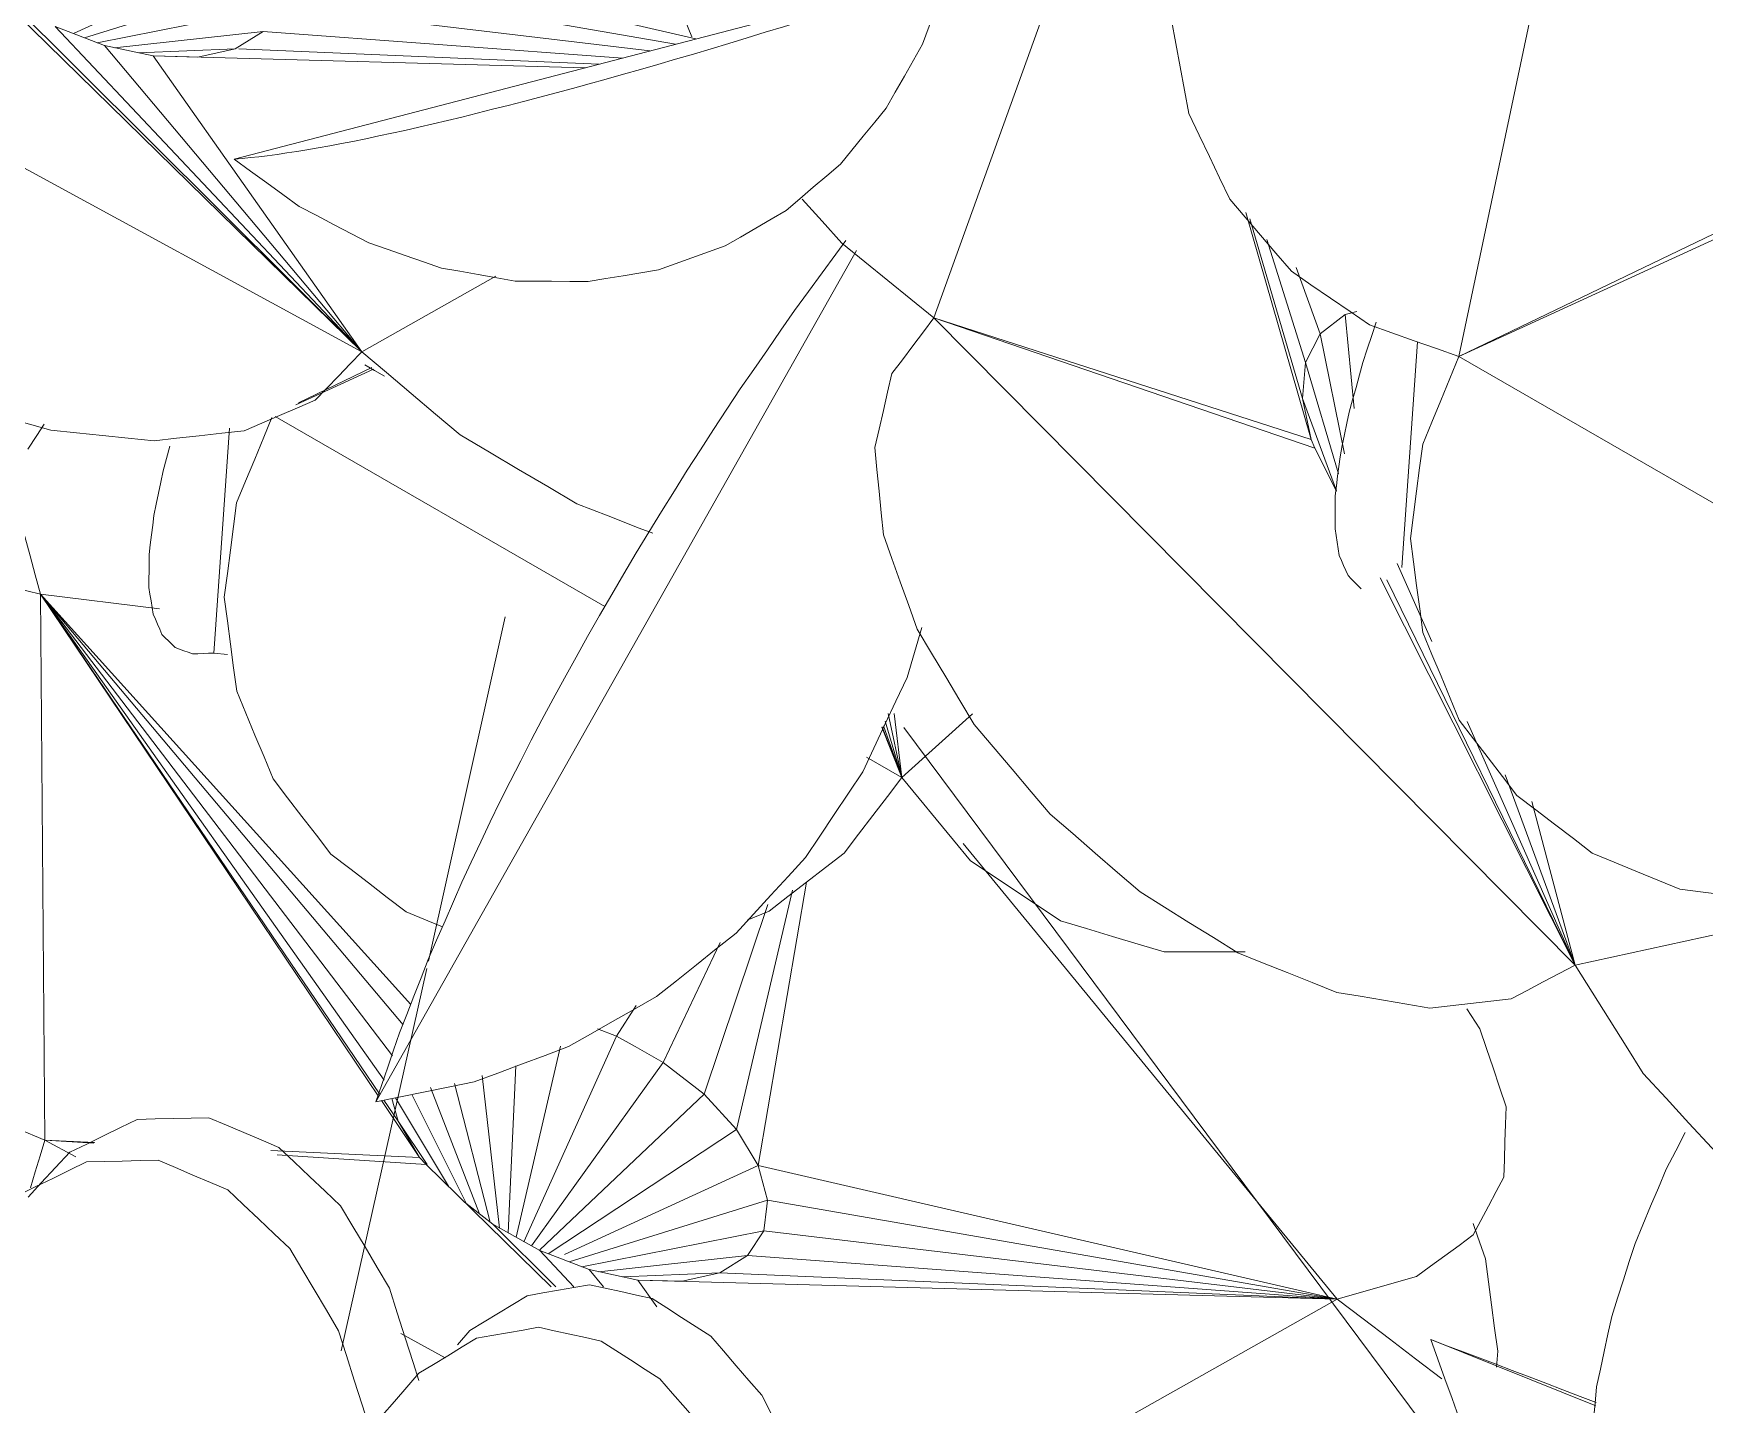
# Model space of a CAD drawing. Header units: metres. Extents: x -18.34 to -13.25, y -25.49 to -16.26.
# Drawn here: x -17.2317 to -17.1461, y -16.761 to -16.6908 of the extents above; entities that cross this region are included whole.
import ezdxf

# ---------------------------------------------------------------- set-up
doc = ezdxf.new("R2010")
doc.units = ezdxf.units.M
doc.layers.add('Importações nas famílias', color=7, linetype='Continuous', lineweight=5)
doc.layers.add('Vegetação', color=7, linetype='Continuous', lineweight=5)

# ---------------------------------------------------------------- blocks, each defined once
blk = doc.blocks.new('Planta_pergolado_12200 - plantas pergolado_skp_Component_12-V560-Pavimento 02 - Executivo')
at = {"layer": 'Importações nas famílias', "color": 9}
for p, q in [((0.277372, 0.170895), (0.278175, 0.182426)), ((0.278063, 0.170823), (0.277372, 0.170895))]:
    blk.add_line(p, q, dxfattribs=at)
at = {"layer": 'Importações nas famílias', "color": 9, "flags": 128}
for points in [[(0.274769, 0.180232), (0.274944, 0.180867), (0.275118, 0.181502)], [(0.274296, 0.17795), (0.274414, 0.17852), (0.274532, 0.179091), (0.274651, 0.179662), (0.274769, 0.180232)], [(0.274051, 0.175951), (0.274112, 0.17645), (0.274173, 0.17695), (0.274234, 0.17745), (0.274296, 0.17795)], [(0.274039, 0.174257), (0.274042, 0.17468), (0.274045, 0.175104), (0.274048, 0.175527), (0.274051, 0.175951)], [(0.274258, 0.172887), (0.274204, 0.173229), (0.274149, 0.173572), (0.274094, 0.173914), (0.274039, 0.174257)], [(0.274708, 0.171856), (0.274596, 0.172114), (0.274483, 0.172371), (0.274371, 0.172629), (0.274258, 0.172887)], [(0.275382, 0.171176), (0.275214, 0.171346), (0.275045, 0.171516), (0.274877, 0.171686), (0.274708, 0.171856)], [(0.276274, 0.170854), (0.276051, 0.170935), (0.275828, 0.171015), (0.275605, 0.171096), (0.275382, 0.171176)], [(0.277372, 0.170895), (0.277098, 0.170884), (0.276823, 0.170874), (0.276548, 0.170864), (0.276274, 0.170854)]]:
    blk.add_lwpolyline(points, dxfattribs=at)
blk = doc.blocks.new('Planta_pergolado_12200 - plantas pergolado_skp_Component_17-V561-Pavimento 02 - Executivo')
at = {"layer": 'Importações nas famílias', "color": 9}
for p, q in [((0.281567, 0.183627), (0.285549, 0.185451)), ((0.285475, 0.185535), (0.281711, 0.183724)), ((0.297417, 0.173279), (0.280515, 0.183016)), ((0.311606, 0.167096), (0.312636, 0.164513)), ((0.311623, 0.167109), (0.312636, 0.164513)), ((0.311694, 0.167166), (0.312636, 0.164513)), ((0.311785, 0.167412), (0.312636, 0.164513)), ((0.31194, 0.167807), (0.312636, 0.164513)), ((0.312249, 0.167807), (0.312636, 0.164513)), ((0.312636, 0.164513), (0.316252, 0.167784)), ((0.312636, 0.164513), (0.310827, 0.165555)), ((0.304709, 0.157209), (0.305831, 0.157677))]:
    blk.add_line(p, q, dxfattribs=at)
at = {"layer": 'Importações nas famílias', "color": 9, "flags": 128}
for points in [[(0.280342, 0.182972), (0.279926, 0.181963), (0.279462, 0.180838), (0.278998, 0.179713), (0.278535, 0.178588)], [(0.278535, 0.178588), (0.278377, 0.177382), (0.27822, 0.176176), (0.278062, 0.174969), (0.277905, 0.173763)], [(0.277905, 0.173763), (0.278065, 0.172557), (0.278224, 0.171351), (0.278384, 0.170146), (0.278543, 0.16894)], [(0.278543, 0.16894), (0.279009, 0.167817), (0.279475, 0.166694), (0.279941, 0.165571), (0.280406, 0.164448)], [(0.309682, 0.160646), (0.310421, 0.161613), (0.311159, 0.16258), (0.311897, 0.163546), (0.312636, 0.164513)], [(0.312636, 0.164513), (0.313518, 0.163445), (0.314401, 0.162377), (0.315284, 0.16131), (0.316166, 0.160242)], [(0.280406, 0.164448), (0.281147, 0.163485), (0.281887, 0.162521), (0.282627, 0.161557), (0.283367, 0.160594)], [(0.283367, 0.160594), (0.284331, 0.159855), (0.285295, 0.159117), (0.286259, 0.158378), (0.287223, 0.157639)], [(0.305831, 0.157677), (0.306794, 0.158419), (0.307757, 0.159162), (0.308719, 0.159904), (0.309682, 0.160646)], [(0.316166, 0.160242), (0.31732, 0.159476), (0.318473, 0.15871), (0.319627, 0.157944), (0.32078, 0.157178)], [(0.287223, 0.157639), (0.288346, 0.157176), (0.28909, 0.156869)], [(0.32078, 0.157178), (0.322106, 0.156779), (0.323431, 0.15638), (0.324757, 0.155981), (0.326083, 0.155582)], [(0.326083, 0.155582), (0.327467, 0.155584), (0.328852, 0.155586), (0.330237, 0.155588)]]:
    blk.add_lwpolyline(points, dxfattribs=at)
blk = doc.blocks.new('Planta_pergolado_12200 - plantas pergolado_skp_Component_16-V562-Pavimento 02 - Executivo')
for name in ['Planta_pergolado_12200 - plantas pergolado_skp_Component_17-V561-Pavimento 02 - Executivo', 'Planta_pergolado_12200 - plantas pergolado_skp_Component_12-V560-Pavimento 02 - Executivo']:
    blk.add_blockref(name, (0, 0))
blk = doc.blocks.new('Planta_pergolado_12200 - plantas pergolado_skp_Component_12-V582-Pavimento 02 - Executivo')
at = {"layer": 'Importações nas famílias', "color": 9}
blk.add_line((0.278404, 0.196204), (0.315048, 0.205747), dxfattribs=at)
at = {"layer": 'Importações nas famílias', "color": 9, "flags": 128}
for points in [[(0.311277, 0.204494), (0.312219, 0.204808), (0.313162, 0.205121), (0.314105, 0.205434), (0.315048, 0.205747)], [(0.315048, 0.205747), (0.314712, 0.204837), (0.314375, 0.203927), (0.314038, 0.203017), (0.313702, 0.202107)], [(0.307505, 0.203286), (0.308448, 0.203588), (0.309391, 0.20389), (0.310334, 0.204192), (0.311277, 0.204494)], [(0.303774, 0.202137), (0.304707, 0.202424), (0.305639, 0.202712), (0.306572, 0.202999), (0.307505, 0.203286)], [(0.300127, 0.201058), (0.301038, 0.201328), (0.30195, 0.201597), (0.302862, 0.201867), (0.303774, 0.202137)], [(0.313702, 0.202107), (0.313235, 0.201284), (0.312767, 0.200462), (0.3123, 0.199639), (0.311833, 0.198817)], [(0.296603, 0.200063), (0.297484, 0.200312), (0.298365, 0.20056), (0.299246, 0.200809), (0.300127, 0.201058)], [(0.293241, 0.199161), (0.294082, 0.199387), (0.294922, 0.199612), (0.295762, 0.199837), (0.296603, 0.200063)], [(0.29008, 0.198364), (0.29087, 0.198563), (0.291661, 0.198763), (0.292451, 0.198962), (0.293241, 0.199161)], [(0.311833, 0.198817), (0.311246, 0.198101), (0.310659, 0.197385), (0.310072, 0.196669), (0.309485, 0.195953)], [(0.287154, 0.19768), (0.287885, 0.197851), (0.288617, 0.198022), (0.289348, 0.198193), (0.29008, 0.198364)], [(0.282134, 0.196679), (0.282724, 0.196789), (0.283315, 0.196898), (0.283905, 0.197007), (0.284495, 0.197116)], [(0.284495, 0.197116), (0.28516, 0.197257), (0.285825, 0.197398), (0.286489, 0.197539), (0.287154, 0.19768)], [(0.278404, 0.196204), (0.278827, 0.196247), (0.27925, 0.196289), (0.279673, 0.196332), (0.280096, 0.196374)], [(0.28175, 0.193786), (0.280913, 0.194391), (0.280077, 0.194995), (0.279241, 0.1956), (0.278404, 0.196204)], [(0.280096, 0.196374), (0.280606, 0.196451), (0.281115, 0.196527), (0.281625, 0.196603), (0.282134, 0.196679)], [(0.309485, 0.195953), (0.308792, 0.195361), (0.3081, 0.194769), (0.307407, 0.194177), (0.306714, 0.193584)], [(0.285322, 0.191913), (0.284429, 0.192381), (0.283536, 0.192849), (0.282643, 0.193318), (0.28175, 0.193786)], [(0.306714, 0.193584), (0.305932, 0.19313), (0.305149, 0.192675), (0.304367, 0.19222), (0.303584, 0.191765)], [(0.289038, 0.190628), (0.288109, 0.19095), (0.28718, 0.191271), (0.286251, 0.191592), (0.285322, 0.191913)], [(0.303584, 0.191765), (0.302731, 0.191458), (0.301877, 0.191152), (0.301023, 0.190845), (0.30017, 0.190539)], [(0.29281, 0.189963), (0.291867, 0.19013), (0.290924, 0.190296), (0.289981, 0.190462), (0.289038, 0.190628)], [(0.30017, 0.190539), (0.299265, 0.190387), (0.29836, 0.190236), (0.297455, 0.190085), (0.29655, 0.189933)], [(0.29655, 0.189933), (0.295615, 0.189941), (0.29468, 0.189948), (0.293745, 0.189956), (0.29281, 0.189963)]]:
    blk.add_lwpolyline(points, dxfattribs=at)
blk = doc.blocks.new('Planta_pergolado_12200 - plantas pergolado_skp_Component_12-V583-Pavimento 02 - Executivo')
at = {"layer": 'Importações nas famílias', "color": 9}
blk.add_line((0.338273, 0.175274), (0.339077, 0.186845), dxfattribs=at)
at = {"layer": 'Importações nas famílias', "color": 9, "flags": 128}
for points in [[(0.336272, 0.185783), (0.336501, 0.186475), (0.336729, 0.187167), (0.336958, 0.18786)], [(0.335574, 0.183243), (0.335749, 0.183878), (0.335923, 0.184513), (0.336098, 0.185148), (0.336272, 0.185783)], [(0.335101, 0.180961), (0.335219, 0.181531), (0.335337, 0.182102), (0.335456, 0.182672), (0.335574, 0.183243)], [(0.334856, 0.178961), (0.334917, 0.179461), (0.334978, 0.179961), (0.335039, 0.180461), (0.335101, 0.180961)], [(0.334844, 0.177267), (0.334847, 0.177691), (0.33485, 0.178114), (0.334853, 0.178538), (0.334856, 0.178961)], [(0.335063, 0.175898), (0.335008, 0.17624), (0.334954, 0.176583), (0.334899, 0.176925), (0.334844, 0.177267)], [(0.335513, 0.174867), (0.335401, 0.175125), (0.335288, 0.175382), (0.335176, 0.17564), (0.335063, 0.175898)], [(0.336187, 0.174187), (0.336019, 0.174357), (0.33585, 0.174527), (0.335681, 0.174697), (0.335513, 0.174867)]]:
    blk.add_lwpolyline(points, dxfattribs=at)
blk = doc.blocks.new('Planta_pergolado_12200 - plantas pergolado_skp_Component_17-V584-Pavimento 02 - Executivo')
at = {"layer": 'Importações nas famílias', "color": 9}
for p, q in [((0.341195, 0.186098), (0.348899, 0.222578)), ((0.361992, 0.196109), (0.341195, 0.186098)), ((0.341195, 0.186098), (0.362203, 0.195721)), ((0.373441, 0.167524), (0.341195, 0.186098))]:
    blk.add_line(p, q, dxfattribs=at)
at = {"layer": 'Importações nas famílias', "color": 9, "flags": 128}
for points in [[(0.326466, 0.203325), (0.326688, 0.20213), (0.32691, 0.200934), (0.327133, 0.199738), (0.327355, 0.198543)], [(0.327355, 0.198543), (0.327879, 0.197446), (0.328403, 0.196349), (0.328927, 0.195252), (0.32945, 0.194155)], [(0.32945, 0.194155), (0.33024, 0.193232), (0.331029, 0.192308), (0.331819, 0.191385), (0.332608, 0.190461)], [(0.332608, 0.190461), (0.33361, 0.189774), (0.334611, 0.189087), (0.335613, 0.1884), (0.336614, 0.187713)], [(0.336614, 0.187713), (0.337759, 0.18731), (0.338904, 0.186906), (0.340049, 0.186502), (0.341195, 0.186098)], [(0.341195, 0.186098), (0.340731, 0.184974), (0.340267, 0.183849), (0.339803, 0.182724), (0.33934, 0.181599)], [(0.33934, 0.181599), (0.339182, 0.180393), (0.339025, 0.179186), (0.338867, 0.17798), (0.33871, 0.176774)], [(0.33871, 0.176774), (0.33887, 0.175568), (0.339029, 0.174362), (0.339189, 0.173156), (0.339348, 0.171951)], [(0.339348, 0.171951), (0.339814, 0.170828), (0.34028, 0.169705), (0.340746, 0.168582), (0.341211, 0.167459)], [(0.341211, 0.167459), (0.341952, 0.166495), (0.342692, 0.165532), (0.343432, 0.164568), (0.344172, 0.163605)], [(0.344172, 0.163605), (0.345136, 0.162866), (0.3461, 0.162127), (0.347064, 0.161389), (0.348028, 0.16065)], [(0.348028, 0.16065), (0.349151, 0.160187), (0.350273, 0.159724), (0.351395, 0.15926), (0.352518, 0.158797)], [(0.352518, 0.158797), (0.353722, 0.158641), (0.354926, 0.158484), (0.35613, 0.158328), (0.357334, 0.158172)]]:
    blk.add_lwpolyline(points, dxfattribs=at)
blk = doc.blocks.new('Planta_pergolado_12200 - plantas pergolado_skp_Component_16-V585-Pavimento 02 - Executivo')
for name in ['Planta_pergolado_12200 - plantas pergolado_skp_Component_17-V584-Pavimento 02 - Executivo', 'Planta_pergolado_12200 - plantas pergolado_skp_Component_12-V582-Pavimento 02 - Executivo', 'Planta_pergolado_12200 - plantas pergolado_skp_Component_12-V583-Pavimento 02 - Executivo']:
    blk.add_blockref(name, (0, 0))
blk = doc.blocks.new('Planta_pergolado_12200 - plantas pergolado_skp_-3067458-Pavimento 02 - Executivo')
for name in ['Planta_pergolado_12200 - plantas pergolado_skp_Component_16-V585-Pavimento 02 - Executivo', 'Planta_pergolado_12200 - plantas pergolado_skp_Component_16-V562-Pavimento 02 - Executivo']:
    blk.add_blockref(name, (0, 0))
blk = doc.blocks.new('Planta_pergolado_12200 - plantas pergolado_skp_Component_17-V844-Pavimento 02 - Executivo')
at = {"layer": 'Importações nas famílias', "color": 9, "flags": 128}
for points in [[(0.270837, 0.144818), (0.269974, 0.144396), (0.269111, 0.143975), (0.268247, 0.143553), (0.267384, 0.143131)], [(0.274509, 0.144905), (0.273591, 0.144884), (0.272673, 0.144862), (0.271755, 0.14484), (0.270837, 0.144818)], [(0.278085, 0.143386), (0.277191, 0.143766), (0.276297, 0.144146), (0.275403, 0.144526), (0.274509, 0.144905)], [(0.28126, 0.140389), (0.280466, 0.141138), (0.279673, 0.141887), (0.278879, 0.142636), (0.278085, 0.143386)], [(0.283762, 0.136171), (0.283137, 0.137225), (0.282511, 0.13828), (0.281886, 0.139334), (0.28126, 0.140389)], [(0.294017, 0.136345), (0.29322, 0.136204), (0.292424, 0.136064), (0.291627, 0.135924), (0.290831, 0.135784)], [(0.297225, 0.135635), (0.296423, 0.135813), (0.295621, 0.13599), (0.294819, 0.136167), (0.294017, 0.136345)], [(0.285378, 0.131092), (0.284974, 0.132362), (0.28457, 0.133631), (0.284166, 0.134901), (0.283762, 0.136171)], [(0.290831, 0.135784), (0.290094, 0.135336), (0.289358, 0.134888), (0.288621, 0.134441), (0.287884, 0.133993)], [(0.300236, 0.133705), (0.299483, 0.134188), (0.29873, 0.13467), (0.297978, 0.135153), (0.297225, 0.135635)], [(0.287884, 0.133993), (0.287258, 0.133267), (0.286631, 0.132542), (0.286005, 0.131817), (0.285378, 0.131092)], [(0.302846, 0.130685), (0.302194, 0.13144), (0.301541, 0.132195), (0.300889, 0.13295), (0.300236, 0.133705)]]:
    blk.add_lwpolyline(points, dxfattribs=at)
blk = doc.blocks.new('Planta_pergolado_12200 - plantas pergolado_skp_Component_16-V845-Pavimento 02 - Executivo')
blk.add_blockref('Planta_pergolado_12200 - plantas pergolado_skp_Component_17-V844-Pavimento 02 - Executivo', (0, 0))
blk = doc.blocks.new('Planta_pergolado_12200 - plantas pergolado_skp_Component_17-V897-Pavimento 02 - Executivo')
at = {"layer": 'Importações nas famílias', "color": 9}
blk.add_line((0.290491, 0.136173), (0.289865, 0.135448), dxfattribs=at)
at = {"layer": 'Importações nas famílias', "color": 9, "flags": 128}
for points in [[(0.273444, 0.146998), (0.272581, 0.146577), (0.271718, 0.146155), (0.270854, 0.145733), (0.269991, 0.145311)], [(0.277116, 0.147086), (0.276198, 0.147064), (0.27528, 0.147042), (0.274362, 0.14702), (0.273444, 0.146998)], [(0.280692, 0.145566), (0.279798, 0.145946), (0.278904, 0.146326), (0.27801, 0.146706), (0.277116, 0.147086)], [(0.269991, 0.145311), (0.269256, 0.144526), (0.268521, 0.14374), (0.267847, 0.14302)], [(0.283867, 0.142569), (0.283073, 0.143318), (0.28228, 0.144067), (0.281486, 0.144817), (0.280692, 0.145566)], [(0.286369, 0.138351), (0.285744, 0.139405), (0.285118, 0.14046), (0.284493, 0.141514), (0.283867, 0.142569)], [(0.287876, 0.133614), (0.287581, 0.134542), (0.287177, 0.135811), (0.286773, 0.137081), (0.286369, 0.138351)], [(0.293438, 0.137964), (0.292701, 0.137516), (0.291965, 0.137069), (0.291228, 0.136621), (0.290491, 0.136173)], [(0.296624, 0.138525), (0.295827, 0.138385), (0.295031, 0.138245), (0.294234, 0.138104), (0.293438, 0.137964)], [(0.299832, 0.137816), (0.29903, 0.137993), (0.298228, 0.13817), (0.297426, 0.138347), (0.296624, 0.138525)], [(0.302843, 0.135885), (0.30209, 0.136368), (0.301337, 0.13685), (0.300585, 0.137333), (0.299832, 0.137816)], [(0.305453, 0.132866), (0.304801, 0.133621), (0.304148, 0.134376), (0.303496, 0.13513), (0.302843, 0.135885)], [(0.307484, 0.128962), (0.306976, 0.129938), (0.306468, 0.130914), (0.305961, 0.13189), (0.305453, 0.132866)]]:
    blk.add_lwpolyline(points, dxfattribs=at)
blk = doc.blocks.new('Planta_pergolado_12200 - plantas pergolado_skp_Component_16-V898-Pavimento 02 - Executivo')
blk.add_blockref('Planta_pergolado_12200 - plantas pergolado_skp_Component_17-V897-Pavimento 02 - Executivo', (0, 0))
blk = doc.blocks.new('Planta_pergolado_12200 - plantas pergolado_skp_Component_12-V916-Pavimento 02 - Executivo')
at = {"layer": 'Importações nas famílias', "color": 9}
blk.add_line((0.285675, 0.147904), (0.310308, 0.191523), dxfattribs=at)
at = {"layer": 'Importações nas famílias', "color": 9, "flags": 128}
for points in [[(0.30714, 0.188457), (0.307847, 0.18942), (0.308554, 0.190382), (0.30926, 0.191345), (0.309768, 0.192036)], [(0.304351, 0.184432), (0.305048, 0.185438), (0.305745, 0.186445), (0.306443, 0.187451), (0.30714, 0.188457)], [(0.301631, 0.180275), (0.302311, 0.181314), (0.302991, 0.182354), (0.303671, 0.183393), (0.304351, 0.184432)], [(0.29901, 0.176033), (0.299665, 0.177094), (0.30032, 0.178154), (0.300976, 0.179215), (0.301631, 0.180275)], [(0.296518, 0.171754), (0.297141, 0.172823), (0.297764, 0.173893), (0.298387, 0.174963), (0.29901, 0.176033)], [(0.31367, 0.172205), (0.313287, 0.170922), (0.312904, 0.169639)], [(0.294182, 0.167483), (0.294766, 0.168551), (0.29535, 0.169618), (0.295934, 0.170686), (0.296518, 0.171754)], [(0.312904, 0.169639), (0.312338, 0.168434), (0.311772, 0.167228), (0.311206, 0.166023), (0.31064, 0.164817)], [(0.292028, 0.16327), (0.292566, 0.164323), (0.293105, 0.165377), (0.293643, 0.16643), (0.294182, 0.167483)], [(0.31064, 0.164817), (0.309904, 0.163717), (0.309168, 0.162618), (0.308433, 0.161518), (0.307697, 0.160418)], [(0.29008, 0.159161), (0.290567, 0.160188), (0.291054, 0.161215), (0.291541, 0.162243), (0.292028, 0.16327)], [(0.307697, 0.160418), (0.306809, 0.15945), (0.30592, 0.158482), (0.305032, 0.157513), (0.304144, 0.156545)], [(0.288359, 0.155201), (0.288789, 0.156191), (0.289219, 0.157181), (0.28965, 0.158171), (0.29008, 0.159161)], [(0.304144, 0.156545), (0.303124, 0.155731), (0.302105, 0.154917), (0.301085, 0.154103), (0.300065, 0.153289)], [(0.286886, 0.151435), (0.287254, 0.152376), (0.287623, 0.153318), (0.287991, 0.154259), (0.288359, 0.155201)], [(0.300065, 0.153289), (0.298938, 0.152648), (0.29781, 0.152008), (0.296683, 0.151367), (0.295556, 0.150726)], [(0.285675, 0.147904), (0.285978, 0.148786), (0.286281, 0.149669), (0.286583, 0.150552), (0.286886, 0.151435)], [(0.295556, 0.150726), (0.294347, 0.150274), (0.293138, 0.149822), (0.29193, 0.149369), (0.290721, 0.148917)], [(0.290721, 0.148917), (0.28946, 0.148664), (0.288198, 0.14841), (0.286937, 0.148157), (0.285675, 0.147904)]]:
    blk.add_lwpolyline(points, dxfattribs=at)
blk = doc.blocks.new('Planta_pergolado_12200 - plantas pergolado_skp_Component_17-V917-Pavimento 02 - Executivo')
at = {"layer": 'Importações nas famílias', "color": 9}
for p, q in [((0.314282, 0.188071), (0.324045, 0.215142)), ((0.330274, 0.19347), (0.333616, 0.181843)), ((0.330484, 0.193148), (0.333179, 0.183942)), ((0.333339, 0.185788), (0.331343, 0.192093)), ((0.334086, 0.187256), (0.33286, 0.190662)), ((0.333616, 0.181843), (0.314282, 0.188071)), ((0.314282, 0.188071), (0.333818, 0.181399)), ((0.347151, 0.154903), (0.314282, 0.188071)), ((0.335369, 0.188246), (0.334086, 0.187256)), ((0.335966, 0.188399), (0.335369, 0.188246)), ((0.335819, 0.183423), (0.335369, 0.188246)), ((0.334086, 0.187256), (0.333339, 0.185788)), ((0.335325, 0.181104), (0.334086, 0.187256)), ((0.333339, 0.185788), (0.333179, 0.183942)), ((0.335016, 0.180085), (0.333339, 0.185788)), ((0.334926, 0.179205), (0.333179, 0.183942)), ((0.333179, 0.183942), (0.333616, 0.181843)), ((0.333616, 0.181843), (0.333818, 0.181399)), ((0.333818, 0.181399), (0.334925, 0.179199)), ((0.338028, 0.175488), (0.339801, 0.171486)), ((0.337163, 0.174753), (0.347151, 0.154903)), ((0.337506, 0.174644), (0.347151, 0.154903)), ((0.341614, 0.167397), (0.347151, 0.154903)), ((0.343568, 0.164657), (0.347151, 0.154903)), ((0.344943, 0.163283), (0.347151, 0.154903)), ((0.347151, 0.154903), (0.377227, 0.161474))]:
    blk.add_line(p, q, dxfattribs=at)
at = {"layer": 'Importações nas famílias', "color": 9, "flags": 128}
for points in [[(0.300385, 0.206132), (0.300881, 0.204913), (0.301378, 0.203694), (0.301875, 0.202475)], [(0.307535, 0.194156), (0.30855, 0.193032), (0.309566, 0.191908)], [(0.309566, 0.191908), (0.310745, 0.190949), (0.311924, 0.189989), (0.313103, 0.18903), (0.314282, 0.188071)], [(0.314282, 0.188071), (0.313745, 0.187358), (0.313207, 0.186644), (0.31267, 0.185931), (0.312132, 0.185218)], [(0.312132, 0.185218), (0.311911, 0.18427), (0.31169, 0.183323), (0.311469, 0.182375), (0.311248, 0.181428)], [(0.311248, 0.181428), (0.311359, 0.180311), (0.311469, 0.179194), (0.31158, 0.178078), (0.311691, 0.176961)], [(0.311691, 0.176961), (0.312126, 0.175751), (0.31256, 0.174541), (0.312995, 0.173331), (0.31343, 0.172121)], [(0.31343, 0.172121), (0.314159, 0.1709), (0.314889, 0.169679), (0.315618, 0.168459), (0.316348, 0.167238)], [(0.316348, 0.167238), (0.317322, 0.166089), (0.318296, 0.164941), (0.31927, 0.163792), (0.320244, 0.162644)], [(0.320244, 0.162644), (0.321397, 0.161646), (0.322549, 0.160649), (0.323702, 0.159651), (0.324854, 0.158653)], [(0.324854, 0.158653), (0.326107, 0.157874), (0.327359, 0.157095), (0.328612, 0.156316), (0.329864, 0.155537)], [(0.329864, 0.155537), (0.331131, 0.155029), (0.332398, 0.154522), (0.333665, 0.154015), (0.334932, 0.153507)], [(0.34388, 0.153179), (0.344698, 0.15361), (0.345515, 0.154041), (0.346333, 0.154472), (0.347151, 0.154903)], [(0.347151, 0.154903), (0.348024, 0.153517), (0.348898, 0.15213), (0.349771, 0.150744), (0.350645, 0.149358)], [(0.334932, 0.153507), (0.336127, 0.153306), (0.337322, 0.153105), (0.338518, 0.152904), (0.339713, 0.152703)], [(0.339713, 0.152703), (0.340755, 0.152822), (0.341796, 0.152941), (0.342838, 0.15306), (0.34388, 0.153179)], [(0.350645, 0.149358), (0.351816, 0.148085), (0.352987, 0.146811), (0.354158, 0.145538), (0.355329, 0.144265)]]:
    blk.add_lwpolyline(points, dxfattribs=at)
blk = doc.blocks.new('Planta_pergolado_12200 - plantas pergolado_skp_Component_16-V918-Pavimento 02 - Executivo')
for name in ['Planta_pergolado_12200 - plantas pergolado_skp_Component_17-V917-Pavimento 02 - Executivo', 'Planta_pergolado_12200 - plantas pergolado_skp_Component_12-V916-Pavimento 02 - Executivo']:
    blk.add_blockref(name, (0, 0))
blk = doc.blocks.new('Planta_pergolado_12200 - plantas pergolado_skp_-V955-Pavimento 02 - Executivo')
blk.add_blockref('Planta_pergolado_12200 - plantas pergolado_skp_Component_16-V918-Pavimento 02 - Executivo', (0, 0))
blk = doc.blocks.new('Planta_pergolado_12200 - plantas pergolado_skp_-3067464-Pavimento 02 - Executivo')
at = {"layer": 'Importações nas famílias', "color": 9}
for p, q in [((0.29231, 0.172761), (0.288364, 0.15511)), ((0.28828, 0.154738), (0.2839, 0.135145))]:
    blk.add_line(p, q, dxfattribs=at)
for name in ['Planta_pergolado_12200 - plantas pergolado_skp_-V955-Pavimento 02 - Executivo', 'Planta_pergolado_12200 - plantas pergolado_skp_Component_16-V898-Pavimento 02 - Executivo', 'Planta_pergolado_12200 - plantas pergolado_skp_Component_16-V845-Pavimento 02 - Executivo']:
    blk.add_blockref(name, (0, 0))
blk = doc.blocks.new('Planta_pergolado_12200 - plantas pergolado_skp_-3067465-Pavimento 02 - Executivo')
for name in ['Planta_pergolado_12200 - plantas pergolado_skp_-3067464-Pavimento 02 - Executivo', 'Planta_pergolado_12200 - plantas pergolado_skp_-3067458-Pavimento 02 - Executivo']:
    blk.add_blockref(name, (0, 0))
blk = doc.blocks.new('Planta_pergolado_12200 - plantas pergolado_skp_Component_12-V1025-Pavimento 02 - Executivo')
at = {"layer": 'Importações nas famílias', "color": 9}
blk.add_line((0.356717, 0.143395), (0.352868, 0.11893), dxfattribs=at)
at = {"layer": 'Importações nas famílias', "color": 9, "flags": 128}
for points in [[(0.351824, 0.144446), (0.352313, 0.145387), (0.352803, 0.146328)], [(0.350227, 0.140646), (0.350627, 0.141596), (0.351026, 0.142546), (0.351425, 0.143496), (0.351824, 0.144446)], [(0.349029, 0.136901), (0.349329, 0.137837), (0.349628, 0.138773), (0.349928, 0.13971), (0.350227, 0.140646)], [(0.361419, 0.139661), (0.361406, 0.138789), (0.361394, 0.137916), (0.361382, 0.137043)], [(0.348258, 0.133298), (0.348451, 0.134198), (0.348644, 0.135099), (0.348837, 0.136), (0.349029, 0.136901)], [(0.361382, 0.137043), (0.361293, 0.13621), (0.361203, 0.135377), (0.361114, 0.134543), (0.361025, 0.13371)], [(0.361025, 0.13371), (0.360859, 0.132925), (0.360694, 0.132141), (0.360529, 0.131356), (0.360364, 0.130572)], [(0.347931, 0.129922), (0.348013, 0.130766), (0.348095, 0.13161), (0.348176, 0.132454), (0.348258, 0.133298)], [(0.360364, 0.130572), (0.360124, 0.129845), (0.359885, 0.129118), (0.359645, 0.128391), (0.359406, 0.127664)], [(0.348057, 0.126851), (0.348026, 0.127619), (0.347994, 0.128386), (0.347963, 0.129154), (0.347931, 0.129922)], [(0.359406, 0.127664), (0.359095, 0.127002), (0.358784, 0.126341), (0.358473, 0.125679), (0.358162, 0.125017)], [(0.348632, 0.124159), (0.348488, 0.124832), (0.348344, 0.125505), (0.348201, 0.126178), (0.348057, 0.126851)], [(0.358162, 0.125017), (0.357783, 0.124429), (0.357404, 0.12384), (0.357025, 0.123252), (0.356646, 0.122663)], [(0.349643, 0.121908), (0.34939, 0.122471), (0.349137, 0.123034), (0.348885, 0.123597), (0.348632, 0.124159)], [(0.356646, 0.122663), (0.356203, 0.122154), (0.35576, 0.121645), (0.355318, 0.121136), (0.354875, 0.120626)], [(0.351066, 0.120152), (0.35071, 0.120591), (0.350354, 0.12103), (0.349999, 0.121469), (0.349643, 0.121908)], [(0.352868, 0.11893), (0.352417, 0.119235), (0.351967, 0.119541), (0.351516, 0.119846), (0.351066, 0.120152)], [(0.354875, 0.120626), (0.354373, 0.120202), (0.353871, 0.119778), (0.35337, 0.119354), (0.352868, 0.11893)]]:
    blk.add_lwpolyline(points, dxfattribs=at)
blk = doc.blocks.new('Planta_pergolado_12200 - plantas pergolado_skp_Component_16-V1029-Pavimento 02 - Executivo')
blk.add_blockref('Planta_pergolado_12200 - plantas pergolado_skp_Component_12-V1025-Pavimento 02 - Executivo', (0, 0))
blk = doc.blocks.new('Planta_pergolado_12200 - plantas pergolado_skp_Component_12-V1033-Pavimento 02 - Executivo')
at = {"layer": 'Importações nas famílias', "color": 9}
for p, q in [((0.339755, 0.135714), (0.348208, 0.132327)), ((0.359293, 0.127885), (0.371455, 0.123012))]:
    blk.add_line(p, q, dxfattribs=at)
at = {"layer": 'Importações nas famílias', "color": 9, "flags": 128}
for points in [[(0.34121, 0.131678), (0.340846, 0.132687), (0.340483, 0.133696), (0.340119, 0.134705), (0.339755, 0.135714)], [(0.339755, 0.135714), (0.340582, 0.135402), (0.341408, 0.135091), (0.342235, 0.134779), (0.343061, 0.134468)], [(0.343061, 0.134468), (0.343927, 0.134138), (0.344792, 0.133807), (0.345657, 0.133477), (0.346523, 0.133147)], [(0.346523, 0.133147), (0.347417, 0.132801), (0.348233, 0.132487)], [(0.34326, 0.127914), (0.342748, 0.128855), (0.342235, 0.129796), (0.341723, 0.130737), (0.34121, 0.131678)], [(0.345859, 0.12451), (0.345209, 0.125361), (0.34456, 0.126212), (0.34391, 0.127063), (0.34326, 0.127914)], [(0.359369, 0.128116), (0.360215, 0.127779), (0.361137, 0.127411)], [(0.361137, 0.127411), (0.362047, 0.127044), (0.362958, 0.126678), (0.363869, 0.126311), (0.364779, 0.125944)], [(0.364779, 0.125944), (0.365668, 0.125582), (0.366557, 0.12522), (0.367447, 0.124858), (0.368336, 0.124496)], [(0.348944, 0.121544), (0.348172, 0.122286), (0.347401, 0.123027), (0.34663, 0.123768), (0.345859, 0.12451)], [(0.368336, 0.124496), (0.369194, 0.124143), (0.370051, 0.12379), (0.370909, 0.123437), (0.371767, 0.123084)], [(0.352443, 0.119089), (0.351568, 0.119702), (0.350693, 0.120316), (0.349818, 0.12093), (0.348944, 0.121544)], [(0.356274, 0.117199), (0.355316, 0.117672), (0.354359, 0.118144), (0.353401, 0.118616), (0.352443, 0.119089)], [(0.358051, 0.116642), (0.357293, 0.11688), (0.356274, 0.117199)]]:
    blk.add_lwpolyline(points, dxfattribs=at)
blk = doc.blocks.new('Planta_pergolado_12200 - plantas pergolado_skp_Component_16-V1037-Pavimento 02 - Executivo')
blk.add_blockref('Planta_pergolado_12200 - plantas pergolado_skp_Component_12-V1033-Pavimento 02 - Executivo', (0, 0))
blk = doc.blocks.new('Planta_pergolado_12200 - plantas pergolado_skp_-3067414-Pavimento 02 - Executivo')
at = {"layer": 'Importações nas famílias', "color": 9}
blk.add_line((0.312748, 0.167083), (0.344741, 0.124161), dxfattribs=at)
for name in ['Planta_pergolado_12200 - plantas pergolado_skp_Component_16-V1037-Pavimento 02 - Executivo', 'Planta_pergolado_12200 - plantas pergolado_skp_Component_16-V1029-Pavimento 02 - Executivo']:
    blk.add_blockref(name, (0, 0))
blk = doc.blocks.new('Planta_pergolado_12200 - plantas pergolado_skp_Component_17-V1191-Pavimento 02 - Executivo')
at = {"layer": 'Importações nas famílias', "color": 9}
for p, q in [((0.343115, 0.134295), (0.343185, 0.135123)), ((0.309246, 0.122396), (0.310016, 0.123148)), ((0.309927, 0.122131), (0.310701, 0.122645)), ((0.310847, 0.121772), (0.311599, 0.122084)), ((0.34666, 0.116152), (0.346141, 0.116779)), ((0.334087, 0.111376), (0.334498, 0.112334)), ((0.350394, 0.104501), (0.350393, 0.105829))]:
    blk.add_line(p, q, dxfattribs=at)
at = {"layer": 'Importações nas famílias', "color": 9, "flags": 128}
for points in [[(0.342557, 0.139858), (0.342157, 0.141007), (0.341928, 0.141665)], [(0.343185, 0.135123), (0.343028, 0.136307), (0.342871, 0.137491), (0.342714, 0.138674), (0.342557, 0.139858)], [(0.349111, 0.111193), (0.348498, 0.112433), (0.347885, 0.113672), (0.347273, 0.114912), (0.34666, 0.116152)], [(0.350393, 0.105829), (0.350073, 0.10717), (0.349752, 0.108511), (0.349432, 0.109852), (0.349111, 0.111193)]]:
    blk.add_lwpolyline(points, dxfattribs=at)
blk = doc.blocks.new('Planta_pergolado_12200 - plantas pergolado_skp_Component_16-V1192-Pavimento 02 - Executivo')
blk.add_blockref('Planta_pergolado_12200 - plantas pergolado_skp_Component_17-V1191-Pavimento 02 - Executivo', (0, 0))
blk = doc.blocks.new('Planta_pergolado_12200 - plantas pergolado_skp_Component_17-V1250-Pavimento 02 - Executivo')
at = {"layer": 'Importações nas famílias', "color": 9}
for p, q in [((0.26871, 0.145935), (0.268476, 0.173915)), ((0.286103, 0.149007), (0.268476, 0.173915)), ((0.268476, 0.173915), (0.285888, 0.148265)), ((0.286521, 0.150254), (0.268476, 0.173915)), ((0.287082, 0.151848), (0.268476, 0.173915)), ((0.287461, 0.15288), (0.268476, 0.173915)), ((0.268476, 0.173915), (0.285826, 0.148159)), ((0.274586, 0.173164), (0.268476, 0.173915)), ((0.315777, 0.161138), (0.334953, 0.137791)), ((0.307041, 0.158746), (0.304169, 0.146486)), ((0.305274, 0.144635), (0.307756, 0.159162)), ((0.305769, 0.158008), (0.30251, 0.148288)), ((0.303326, 0.156058), (0.30041, 0.149919)), ((0.299026, 0.152831), (0.298013, 0.151266)), ((0.342272, 0.151636), (0.341594, 0.152662)), ((0.298013, 0.151266), (0.297032, 0.151643)), ((0.293258, 0.140731), (0.298013, 0.151266)), ((0.298973, 0.150727), (0.298013, 0.151266)), ((0.295137, 0.150757), (0.29286, 0.140955)), ((0.30041, 0.149919), (0.298973, 0.150727)), ((0.292014, 0.141431), (0.291115, 0.149244)), ((0.292846, 0.149738), (0.292448, 0.141187)), ((0.30041, 0.149919), (0.29365, 0.140511)), ((0.30251, 0.148288), (0.30041, 0.149919)), ((0.290327, 0.142668), (0.287515, 0.148273)), ((0.290981, 0.14216), (0.288475, 0.148631)), ((0.289703, 0.14884), (0.291542, 0.141724)), ((0.294073, 0.140321), (0.30251, 0.148288)), ((0.304169, 0.146486), (0.30251, 0.148288)), ((0.285959, 0.147961), (0.287917, 0.145054)), ((0.286079, 0.147985), (0.286812, 0.146905)), ((0.286499, 0.148069), (0.286812, 0.146905)), ((0.289398, 0.143568), (0.286679, 0.148105)), ((0.288296, 0.144691), (0.286812, 0.146905)), ((0.286812, 0.146905), (0.287917, 0.145054)), ((0.271271, 0.145817), (0.26871, 0.145935)), ((0.26871, 0.145935), (0.271215, 0.145775)), ((0.27029, 0.145076), (0.26871, 0.145935)), ((0.294502, 0.140108), (0.304169, 0.146486)), ((0.305274, 0.144635), (0.304169, 0.146486)), ((0.287917, 0.145054), (0.280282, 0.145404)), ((0.280621, 0.145177), (0.288251, 0.144691)), ((0.287917, 0.145054), (0.288251, 0.144691)), ((0.288251, 0.144691), (0.294658, 0.138421)), ((0.295352, 0.140066), (0.305274, 0.144635)), ((0.30575, 0.142861), (0.305274, 0.144635)), ((0.305274, 0.144635), (0.334953, 0.137791)), ((0.290283, 0.142702), (0.291676, 0.141621)), ((0.30575, 0.142861), (0.295587, 0.139691)), ((0.305713, 0.142544), (0.305565, 0.141286)), ((0.305713, 0.142544), (0.30575, 0.142861)), ((0.30575, 0.142861), (0.334953, 0.137791)), ((0.291676, 0.141621), (0.294073, 0.140273)), ((0.291676, 0.141621), (0.294894, 0.138421)), ((0.296229, 0.139444), (0.305565, 0.141286)), ((0.305565, 0.141286), (0.30473, 0.140016)), ((0.334953, 0.137791), (0.305565, 0.141286)), ((0.294073, 0.140273), (0.296604, 0.1393)), ((0.294073, 0.140273), (0.29582, 0.138421)), ((0.297109, 0.139192), (0.30473, 0.140016)), ((0.30473, 0.140016), (0.303304, 0.139138)), ((0.334953, 0.137791), (0.30473, 0.140016)), ((0.296604, 0.1393), (0.299098, 0.138767)), ((0.296604, 0.1393), (0.297343, 0.138421)), ((0.298342, 0.138929), (0.303304, 0.139138)), ((0.303304, 0.139138), (0.301383, 0.138712)), ((0.303304, 0.139138), (0.334953, 0.137791)), ((0.334953, 0.137791), (0.299098, 0.138767)), ((0.299098, 0.138767), (0.300071, 0.137388)), ((0.301383, 0.138712), (0.299098, 0.138767)), ((0.309795, 0.123608), (0.334953, 0.137791)), ((0.289234, 0.134782), (0.286957, 0.136019))]:
    blk.add_line(p, q, dxfattribs=at)
at = {"layer": 'Importações nas famílias', "color": 9, "flags": 128}
for points in [[(0.268678, 0.182631), (0.268294, 0.182046), (0.267831, 0.181342)], [(0.26742, 0.177849), (0.267684, 0.176865), (0.267948, 0.175882), (0.268212, 0.174899), (0.268476, 0.173915)], [(0.268476, 0.173915), (0.267082, 0.174262), (0.265688, 0.174608), (0.264294, 0.174954), (0.2629, 0.1753)], [(0.343616, 0.147646), (0.34328, 0.148643), (0.342944, 0.149641), (0.342608, 0.150638), (0.342272, 0.151636)], [(0.263126, 0.148273), (0.264522, 0.147688), (0.265918, 0.147104), (0.267314, 0.146519), (0.26871, 0.145935)], [(0.343499, 0.144044), (0.343528, 0.144945), (0.343558, 0.145845), (0.343587, 0.146746), (0.343616, 0.147646)], [(0.26871, 0.145935), (0.268461, 0.145123), (0.268212, 0.14431), (0.267964, 0.143498)], [(0.34193, 0.141076), (0.342322, 0.141818), (0.342715, 0.14256), (0.343107, 0.143302), (0.343499, 0.144044)], [(0.339015, 0.138943), (0.339744, 0.139476), (0.340472, 0.140009), (0.341201, 0.140542), (0.34193, 0.141076)], [(0.334953, 0.137791), (0.335969, 0.138079), (0.336984, 0.138367), (0.338, 0.138655), (0.339015, 0.138943)], [(0.340321, 0.133705), (0.338979, 0.134726), (0.337637, 0.135748), (0.336295, 0.136769), (0.334953, 0.137791)]]:
    blk.add_lwpolyline(points, dxfattribs=at)
blk = doc.blocks.new('Planta_pergolado_12200 - plantas pergolado_skp_Component_16-V1251-Pavimento 02 - Executivo')
blk.add_blockref('Planta_pergolado_12200 - plantas pergolado_skp_Component_17-V1250-Pavimento 02 - Executivo', (0, 0))
blk = doc.blocks.new('Planta_pergolado_12200 - plantas pergolado_skp_Component_12-V1248-Pavimento 02 - Executivo')
at = {"layer": 'Importações nas famílias', "color": 9, "flags": 128}
blk.add_lwpolyline([(0.310955, 0.122355), (0.310454, 0.122649), (0.309952, 0.122942)], dxfattribs=at)
blk = doc.blocks.new('Planta_pergolado_12200 - plantas pergolado_skp_Component_17-V1264-Pavimento 02 - Executivo')
at = {"layer": 'Importações nas famílias', "color": 9}
for p, q in [((0.284953, 0.18634), (0.245402, 0.207833)), ((0.270172, 0.202642), (0.280432, 0.207366)), ((0.280432, 0.207366), (0.302072, 0.202376)), ((0.264756, 0.206104), (0.284953, 0.18634)), ((0.280908, 0.205592), (0.270744, 0.202422)), ((0.280908, 0.205592), (0.301035, 0.202098)), ((0.266833, 0.204352), (0.284953, 0.18634)), ((0.271386, 0.202176), (0.280722, 0.204017)), ((0.299726, 0.201757), (0.280722, 0.204017)), ((0.269231, 0.203004), (0.271762, 0.202031)), ((0.269231, 0.203004), (0.284953, 0.18634)), ((0.272267, 0.201923), (0.279888, 0.202747)), ((0.279888, 0.202747), (0.278462, 0.201869)), ((0.298317, 0.20139), (0.279888, 0.202747)), ((0.271762, 0.202031), (0.274255, 0.201499)), ((0.271762, 0.202031), (0.284953, 0.18634)), ((0.273499, 0.20166), (0.278462, 0.201869)), ((0.296416, 0.200895), (0.274255, 0.201499)), ((0.274255, 0.201499), (0.284953, 0.18634)), ((0.276541, 0.201443), (0.274255, 0.201499)), ((0.278462, 0.201869), (0.276541, 0.201443)), ((0.278649, 0.201861), (0.297109, 0.201075)), ((0.284953, 0.18634), (0.291824, 0.190213))]:
    blk.add_line(p, q, dxfattribs=at)
at = {"layer": 'Importações nas famílias', "color": 9, "flags": 128}
for points in [[(0.282557, 0.183852), (0.283156, 0.184474), (0.283755, 0.185096), (0.284354, 0.185718), (0.284953, 0.18634)], [(0.284953, 0.18634), (0.286215, 0.185273), (0.287477, 0.184207), (0.288739, 0.18314), (0.290001, 0.182074)], [(0.263399, 0.183908), (0.264801, 0.183512), (0.266204, 0.183116), (0.267606, 0.182719), (0.269008, 0.182323)], [(0.278925, 0.182294), (0.279833, 0.182683), (0.280741, 0.183073), (0.281649, 0.183462), (0.282557, 0.183852)], [(0.269008, 0.182323), (0.270332, 0.182185), (0.271656, 0.182048), (0.27298, 0.18191), (0.274304, 0.181772)], [(0.274304, 0.181772), (0.275459, 0.181903), (0.276614, 0.182033), (0.27777, 0.182163), (0.278925, 0.182294)], [(0.290001, 0.182074), (0.291495, 0.181192), (0.29299, 0.180311), (0.294485, 0.17943), (0.295979, 0.178548)], [(0.295979, 0.178548), (0.297579, 0.177927), (0.299178, 0.177306), (0.299879, 0.177034)]]:
    blk.add_lwpolyline(points, dxfattribs=at)
blk = doc.blocks.new('Planta_pergolado_12200 - plantas pergolado_skp_Component_16-V1265-Pavimento 02 - Executivo')
for name, p in [('Planta_pergolado_12200 - plantas pergolado_skp_Component_17-V1264-Pavimento 02 - Executivo', (0, 0)), ('Planta_pergolado_12200 - plantas pergolado_skp_Component_12-V1248-Pavimento 02 - Executivo', (-0.024842, 0.062731))]:
    blk.add_blockref(name, p)
blk = doc.blocks.new('Planta_pergolado_12200 - plantas pergolado_skp_-V1266-Pavimento 02 - Executivo')
for name in ['Planta_pergolado_12200 - plantas pergolado_skp_Component_16-V1265-Pavimento 02 - Executivo', 'Planta_pergolado_12200 - plantas pergolado_skp_Component_16-V1251-Pavimento 02 - Executivo']:
    blk.add_blockref(name, (0, 0))
blk = doc.blocks.new('Planta_pergolado_12200 - plantas pergolado_skp_-3067418-Pavimento 02 - Executivo')
for name in ['Planta_pergolado_12200 - plantas pergolado_skp_-V1266-Pavimento 02 - Executivo', 'Planta_pergolado_12200 - plantas pergolado_skp_Component_16-V1192-Pavimento 02 - Executivo']:
    blk.add_blockref(name, (0, 0))
blk = doc.blocks.new('Planta_pergolado_12200 - plantas pergolado_skp_-3067421-Pavimento 02 - Executivo')
for name in ['Planta_pergolado_12200 - plantas pergolado_skp_-3067418-Pavimento 02 - Executivo', 'Planta_pergolado_12200 - plantas pergolado_skp_-3067414-Pavimento 02 - Executivo']:
    blk.add_blockref(name, (0, 0))
blk = doc.blocks.new('Planta_pergolado_12200 - Planta_pergolado_12200-3067476-Pavimento 02 - Executivo')
for name in ['Planta_pergolado_12200 - plantas pergolado_skp_-3067421-Pavimento 02 - Executivo', 'Planta_pergolado_12200 - plantas pergolado_skp_-3067465-Pavimento 02 - Executivo']:
    blk.add_blockref(name, (0, 0))

msp = doc.modelspace()

# ---------------------------------------------------------------- block references
at = {"layer": 'Vegetação', "color": 9}
msp.add_blockref('Planta_pergolado_12200 - Planta_pergolado_12200-3067476-Pavimento 02 - Executivo', (-17.499852, -16.893415), dxfattribs=at)

doc.saveas('drawing.dxf')
